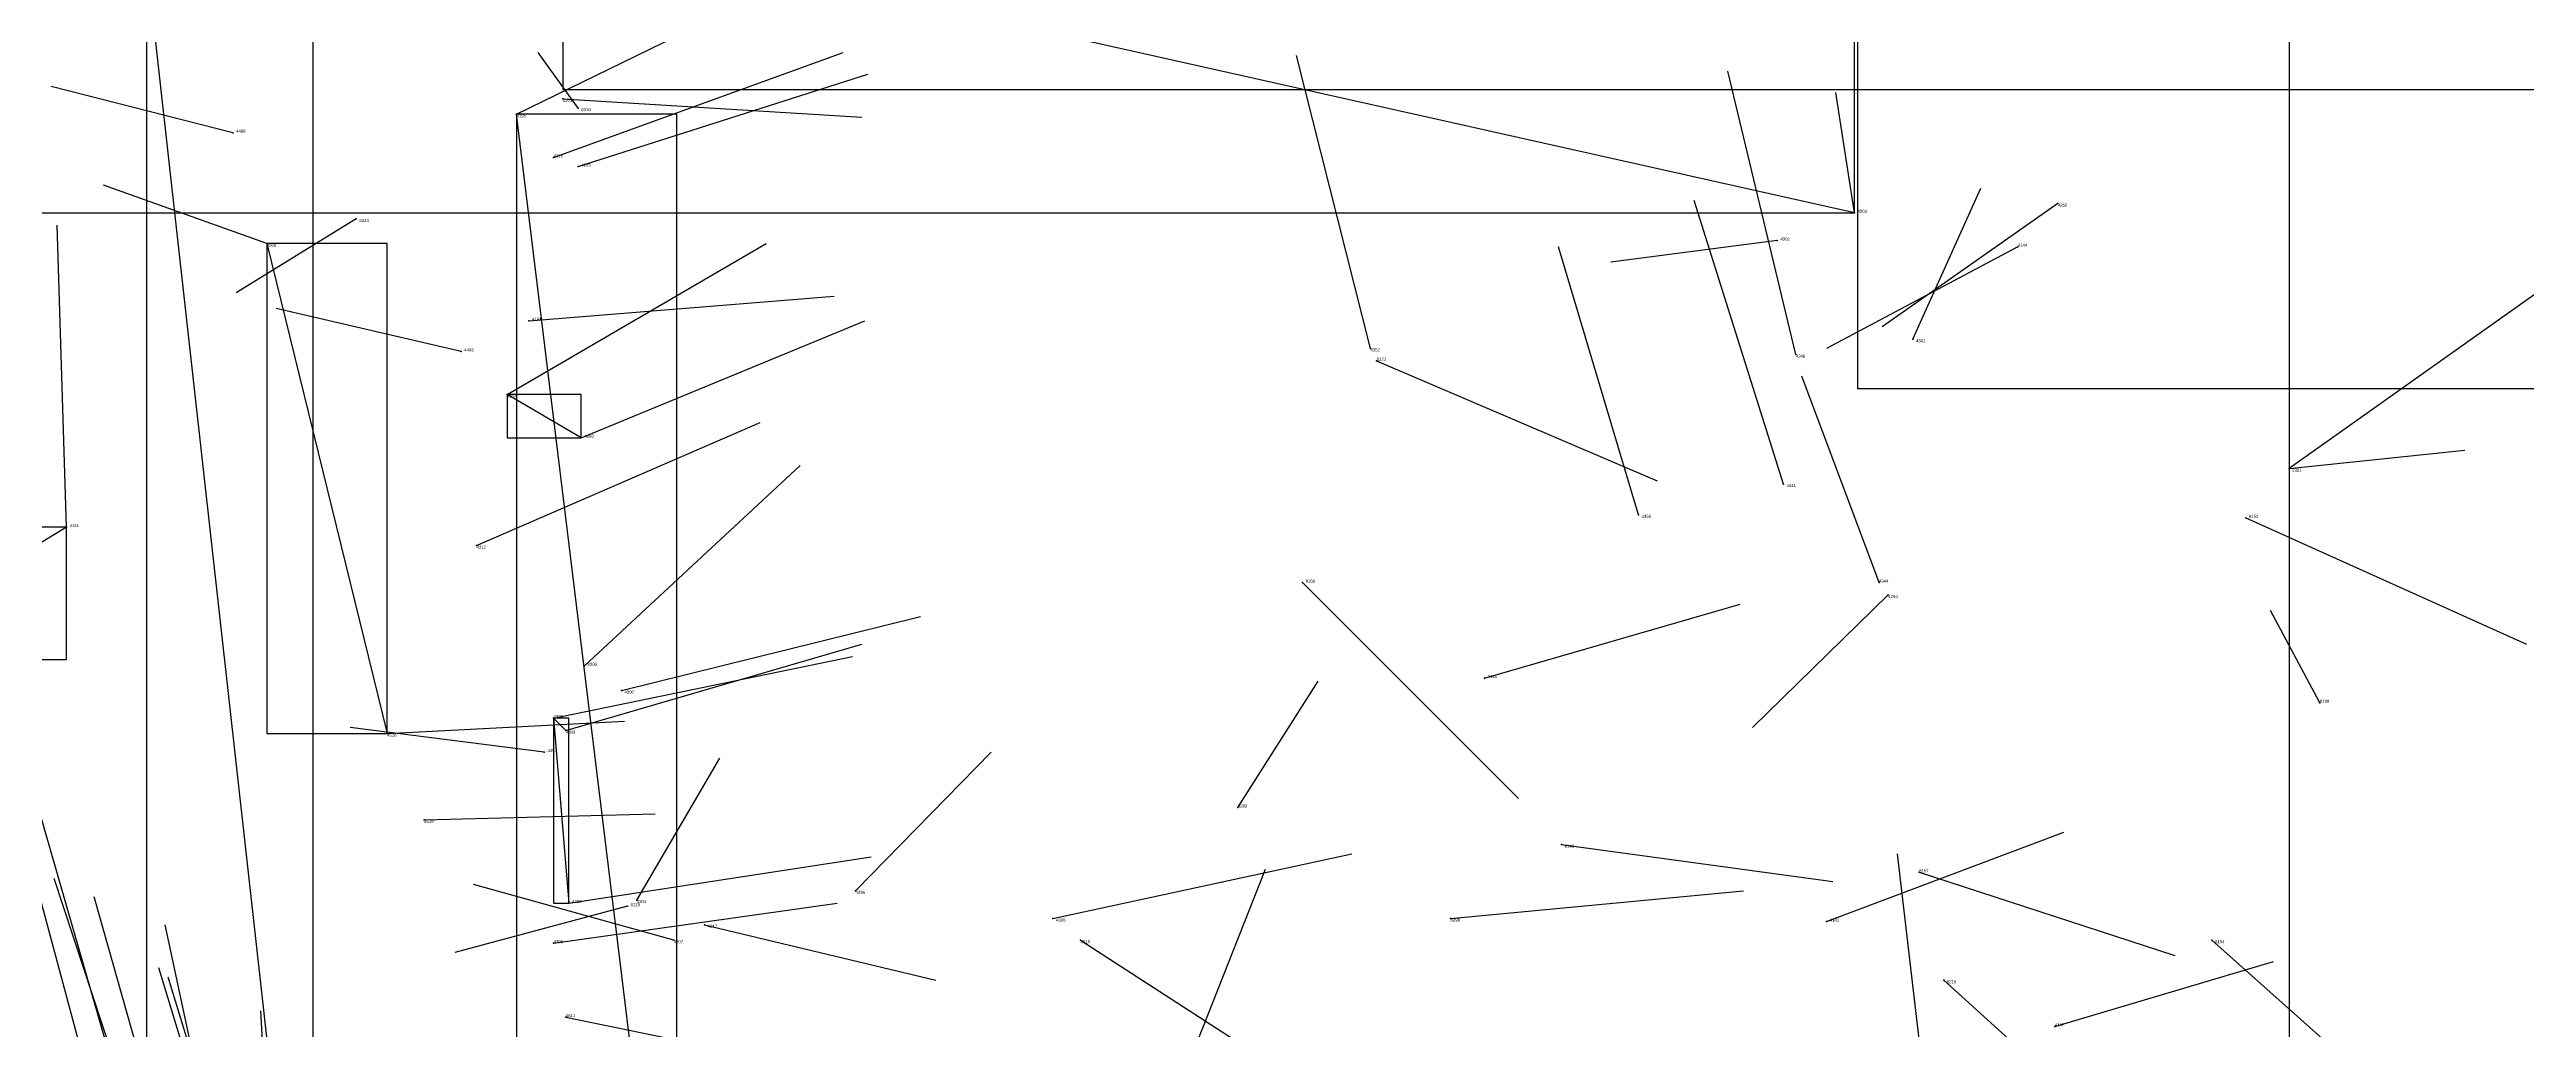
# Model space of a CAD drawing. Extents: x 59.1 to 70.8, y 600.3 to 605.1.
# Drawn here: x 65.019 to 65.823, y 603.175 to 603.493 of the extents above; entities that cross this region are included whole.
import ezdxf

# ---------------------------------------------------------------- set-up
doc = ezdxf.new("R2010")
doc.units = 0
for name, color, linetype in [('Clients', 3, 'CONTINUOUS'), ('Facilities', 3, 'CONTINUOUS'), ('Facilities_lines', 3, 'CONTINUOUS'), ('Min_max_boxes', 1, 'CONTINUOUS'), ('Normals', 1, 'CONTINUOUS'), ('Source_points', 5, 'CONTINUOUS'), ('Text', 3, 'CONTINUOUS')]:
    doc.layers.add(name, color=color, linetype=linetype)

msp = doc.modelspace()

# ---------------------------------------------------------------- linework, layer by layer
at = {"layer": 'Clients', "color": 5}
for p in [(65.171, 603.472, 455.996), (65.168, 603.381, 456.076), (65.746, 603.357, 449.607), (65.129, 603.271, 454.538), (65.187, 603.272, 456.189), (65.188, 603.216, 456.158)]:
    msp.add_point(p, dxfattribs=at)
at = {"layer": 'Facilities', "color": 3}
for p in [(65.186, 603.477, 455.796), (65.191, 603.474, 460.718), (65.079, 603.466, 454.454), (65.183, 603.458, 456.06), (65.191, 603.455, 455.958), (65.119, 603.438, 460.734), (65.605, 603.44, 456.238), (65.671, 603.443, 457.005), (65.09, 603.43, 454.438), (65.58, 603.431, 456.318), (65.658, 603.429, 457.064), (65.175, 603.405, 455.838), (65.624, 603.399, 456.243), (65.153, 603.395, 454.476), (65.448, 603.396, 458.229), (65.45, 603.392, 460.41), (65.586, 603.394, 458.395), (65.192, 603.367, 456.095), (65.582, 603.352, 458.381), (65.535, 603.342, 458.425), (65.025, 603.338, 457.594), (65.732, 603.341, 459.92), (65.158, 603.332, 456.187), (65.426, 603.32, 459.052), (65.613, 603.32, 458.335), (65.616, 603.316, 456.404), (65.193, 603.293, 460.582), (65.485, 603.289, 455.221), (65.205, 603.285, 456.122), (65.756, 603.281, 461.11), (65.183, 603.276, 456.26), (65.18, 603.265, 454.462), (65.405, 603.247, 456.402), (65.141, 603.243, 454.525), (65.51, 603.235, 461.194), (65.626, 603.226, 461.362), (65.207, 603.215, 462.316), (65.21, 603.217, 456.382), (65.281, 603.22, 456.422), (65.232, 603.209, 456.183), (65.345, 603.211, 456.362), (65.474, 603.211, 461.182), (65.596, 603.21, 455.12), (65.183, 603.203, 456.279), (65.222, 603.204, 456.267), (65.354, 603.204, 454.553), (65.721, 603.204, 459.645), (65.634, 603.191, 462.771), (65.187, 603.179, 454.507), (65.67, 603.176, 455.131)]:
    msp.add_point(p, dxfattribs=at)
at = {"layer": 'Facilities_lines', "color": 3}
for p, q in [((65.605, 603.44, 456.238), (64.931, 603.591, 456.1)), ((66.011, 603.545, 449.423), (65.746, 603.357, 449.607)), ((65.105, 603.038, 455.918), (65.051, 603.522, 455.83)), ((65.223, 603.046, 456.506), (65.171, 603.472, 455.996)), ((65.09, 603.43, 454.438), (65.129, 603.271, 454.538)), ((65.192, 603.367, 456.095), (65.168, 603.381, 456.076)), ((65.025, 603.338, 457.594), (64.954, 603.295, 457.479)), ((65.183, 603.276, 456.26), (65.187, 603.272, 456.189)), ((65.183, 603.276, 456.26), (65.188, 603.216, 456.158))]:
    msp.add_line(p, q, dxfattribs=at)
at = {"layer": 'Min_max_boxes', "color": 1}
for p, q in [((65.606, 604.277, 449.484), (65.606, 603.383, 449.484)), ((65.606, 604.277, 449.58), (65.606, 603.383, 449.58)), ((65.186, 603.808, 454.601), (65.186, 603.48, 454.601)), ((65.186, 603.808, 455.235), (65.186, 603.48, 455.235)), ((65.605, 603.44, 456.1), (65.605, 603.591, 456.1)), ((65.605, 603.44, 456.238), (65.605, 603.591, 456.238)), ((65.746, 603.545, 449.423), (65.746, 603.061, 449.423)), ((65.746, 603.545, 449.607), (65.746, 603.061, 449.607)), ((65.051, 603.522, 455.83), (65.051, 603.038, 455.83)), ((65.051, 603.522, 455.918), (65.051, 603.038, 455.918)), ((65.105, 603.038, 455.83), (65.105, 603.522, 455.83)), ((65.105, 603.038, 455.918), (65.105, 603.522, 455.918)), ((65.186, 603.48, 454.601), (65.876, 603.48, 454.601)), ((65.186, 603.48, 455.235), (65.876, 603.48, 455.235)), ((65.186, 603.48, 454.601), (65.186, 603.48, 455.235)), ((65.223, 603.472, 455.996), (65.171, 603.472, 455.996)), ((65.171, 603.472, 455.996), (65.171, 603.046, 455.996)), ((65.223, 603.472, 456.506), (65.171, 603.472, 456.506)), ((65.171, 603.472, 456.506), (65.171, 603.046, 456.506)), ((65.171, 603.472, 455.996), (65.171, 603.472, 456.506)), ((65.223, 603.046, 455.996), (65.223, 603.472, 455.996)), ((65.223, 603.046, 456.506), (65.223, 603.472, 456.506)), ((65.223, 603.472, 455.996), (65.223, 603.472, 456.506)), ((64.931, 603.44, 456.1), (65.605, 603.44, 456.1)), ((64.931, 603.44, 456.238), (65.605, 603.44, 456.238)), ((65.605, 603.44, 456.1), (65.605, 603.44, 456.238)), ((65.129, 603.43, 454.438), (65.09, 603.43, 454.438)), ((65.09, 603.43, 454.438), (65.09, 603.271, 454.438)), ((65.129, 603.43, 454.538), (65.09, 603.43, 454.538)), ((65.09, 603.43, 454.538), (65.09, 603.271, 454.538)), ((65.09, 603.43, 454.438), (65.09, 603.43, 454.538)), ((65.129, 603.271, 454.438), (65.129, 603.43, 454.438)), ((65.129, 603.271, 454.538), (65.129, 603.43, 454.538)), ((65.129, 603.43, 454.438), (65.129, 603.43, 454.538)), ((65.606, 603.383, 449.484), (65.915, 603.383, 449.484)), ((65.606, 603.383, 449.58), (65.915, 603.383, 449.58)), ((65.606, 603.383, 449.484), (65.606, 603.383, 449.58)), ((65.192, 603.381, 456.076), (65.168, 603.381, 456.076)), ((65.168, 603.381, 456.076), (65.168, 603.367, 456.076)), ((65.192, 603.381, 456.095), (65.168, 603.381, 456.095)), ((65.168, 603.381, 456.095), (65.168, 603.367, 456.095)), ((65.168, 603.381, 456.076), (65.168, 603.381, 456.095)), ((65.192, 603.367, 456.076), (65.192, 603.381, 456.076)), ((65.192, 603.367, 456.095), (65.192, 603.381, 456.095)), ((65.192, 603.381, 456.076), (65.192, 603.381, 456.095)), ((65.168, 603.367, 456.076), (65.192, 603.367, 456.076)), ((65.168, 603.367, 456.095), (65.192, 603.367, 456.095)), ((65.168, 603.367, 456.076), (65.168, 603.367, 456.095)), ((65.192, 603.367, 456.076), (65.192, 603.367, 456.095)), ((65.025, 603.338, 457.479), (64.954, 603.338, 457.479)), ((65.025, 603.338, 457.594), (64.954, 603.338, 457.594)), ((65.025, 603.295, 457.479), (65.025, 603.338, 457.479)), ((65.025, 603.295, 457.594), (65.025, 603.338, 457.594)), ((65.025, 603.338, 457.479), (65.025, 603.338, 457.594)), ((64.954, 603.295, 457.479), (65.025, 603.295, 457.479)), ((64.954, 603.295, 457.594), (65.025, 603.295, 457.594)), ((65.025, 603.295, 457.479), (65.025, 603.295, 457.594)), ((65.09, 603.271, 454.438), (65.129, 603.271, 454.438)), ((65.09, 603.271, 454.538), (65.129, 603.271, 454.538)), ((65.09, 603.271, 454.438), (65.09, 603.271, 454.538)), ((65.129, 603.271, 454.438), (65.129, 603.271, 454.538)), ((65.188, 603.276, 456.158), (65.183, 603.276, 456.158)), ((65.183, 603.276, 456.158), (65.183, 603.216, 456.158)), ((65.188, 603.276, 456.26), (65.183, 603.276, 456.26)), ((65.183, 603.276, 456.26), (65.183, 603.216, 456.26)), ((65.183, 603.276, 456.158), (65.183, 603.276, 456.26)), ((65.188, 603.216, 456.158), (65.188, 603.276, 456.158)), ((65.188, 603.216, 456.26), (65.188, 603.276, 456.26)), ((65.188, 603.276, 456.158), (65.188, 603.276, 456.26)), ((65.183, 603.216, 456.158), (65.188, 603.216, 456.158)), ((65.183, 603.216, 456.26), (65.188, 603.216, 456.26)), ((65.183, 603.216, 456.158), (65.183, 603.216, 456.26)), ((65.188, 603.216, 456.158), (65.188, 603.216, 456.26))]:
    msp.add_line(p, q, dxfattribs=at)
at = {"layer": 'Normals', "color": 1}
for p, q in [((65.171, 603.472, 455.996), (65.259, 603.515, 456.018)), ((65.191, 603.474, 460.718), (65.178, 603.492, 460.815)), ((65.183, 603.458, 456.06), (65.277, 603.492, 456.065)), ((65.448, 603.396, 458.229), (65.424, 603.491, 458.209)), ((65.079, 603.466, 454.454), (65.02, 603.481, 454.534)), ((65.191, 603.455, 455.958), (65.285, 603.485, 455.971)), ((65.586, 603.394, 458.395), (65.564, 603.486, 458.427)), ((65.605, 603.44, 456.238), (65.599, 603.479, 456.33)), ((65.186, 603.477, 455.796), (65.283, 603.471, 455.818)), ((65.09, 603.43, 454.438), (65.037, 603.449, 454.521)), ((65.624, 603.399, 456.243), (65.646, 603.448, 456.328)), ((65.119, 603.438, 460.734), (65.08, 603.414, 460.823)), ((65.582, 603.352, 458.381), (65.553, 603.444, 458.355)), ((65.671, 603.443, 457.005), (65.614, 603.403, 457.077)), ((65.025, 603.338, 457.594), (65.022, 603.436, 457.614)), ((65.168, 603.381, 456.076), (65.252, 603.43, 456.1)), ((65.58, 603.431, 456.318), (65.526, 603.424, 456.402)), ((65.535, 603.342, 458.425), (65.509, 603.429, 458.468)), ((65.658, 603.429, 457.064), (65.596, 603.396, 457.136)), ((65.153, 603.395, 454.476), (65.093, 603.409, 454.555)), ((65.175, 603.405, 455.838), (65.274, 603.413, 455.847)), ((65.192, 603.367, 456.095), (65.284, 603.405, 456.098)), ((65.45, 603.392, 460.41), (65.541, 603.353, 460.424)), ((65.613, 603.32, 458.335), (65.588, 603.387, 458.265)), ((65.158, 603.332, 456.187), (65.25, 603.372, 456.182)), ((65.193, 603.293, 460.582), (65.263, 603.358, 460.551)), ((65.746, 603.357, 449.607), (65.803, 603.363, 449.689)), ((65.732, 603.341, 459.92), (65.823, 603.3, 459.918)), ((65.426, 603.32, 459.052), (65.496, 603.25, 459.038)), ((65.485, 603.289, 455.221), (65.568, 603.313, 455.272)), ((65.616, 603.316, 456.404), (65.572, 603.273, 456.483)), ((65.756, 603.281, 461.11), (65.74, 603.311, 461.204)), ((65.205, 603.285, 456.122), (65.302, 603.309, 456.114)), ((65.183, 603.276, 456.26), (65.28, 603.296, 456.244)), ((65.187, 603.272, 456.189), (65.283, 603.3, 456.192)), ((65.405, 603.247, 456.402), (65.431, 603.288, 456.489)), ((65.18, 603.265, 454.462), (65.117, 603.273, 454.539)), ((65.129, 603.271, 454.538), (65.206, 603.275, 454.474)), ((65.029, 603.171, 458.54), (65.004, 603.264, 458.567)), ((65.21, 603.217, 456.382), (65.237, 603.263, 456.467)), ((65.281, 603.22, 456.422), (65.325, 603.265, 456.499)), ((65.04, 603.163, 458.625), (65.013, 603.257, 458.648)), ((65.141, 603.243, 454.525), (65.216, 603.245, 454.459)), ((65.596, 603.21, 455.12), (65.673, 603.239, 455.177)), ((65.188, 603.216, 456.158), (65.286, 603.231, 456.146)), ((65.345, 603.211, 456.362), (65.442, 603.232, 456.353)), ((65.51, 603.235, 461.194), (65.598, 603.223, 461.148)), ((65.63, 603.138, 458.296), (65.619, 603.232, 458.263)), ((65.051, 603.133, 458.344), (65.021, 603.224, 458.372)), ((65.222, 603.204, 456.267), (65.157, 603.222, 456.341)), ((65.378, 603.136, 457.708), (65.414, 603.227, 457.689)), ((65.626, 603.226, 461.362), (65.709, 603.199, 461.314)), ((65.06, 603.126, 458.412), (65.034, 603.218, 458.442)), ((65.207, 603.215, 462.316), (65.151, 603.2, 462.398)), ((65.183, 603.203, 456.279), (65.275, 603.216, 456.243)), ((65.474, 603.211, 461.182), (65.569, 603.22, 461.153)), ((65.078, 603.111, 463.099), (65.057, 603.209, 463.106)), ((65.232, 603.209, 456.183), (65.307, 603.191, 456.12)), ((65.354, 603.204, 454.553), (65.422, 603.16, 454.494)), ((65.67, 603.176, 455.131), (65.741, 603.197, 455.198)), ((65.721, 603.204, 459.645), (65.794, 603.139, 459.623)), ((65.083, 603.103, 458.548), (65.055, 603.195, 458.575)), ((65.086, 603.1, 458.62), (65.058, 603.192, 458.646)), ((65.634, 603.191, 462.771), (65.708, 603.124, 462.782)), ((65.093, 603.096, 462.201), (65.088, 603.181, 462.148)), ((65.187, 603.179, 454.507), (65.265, 603.163, 454.447))]:
    msp.add_line(p, q, dxfattribs=at)
at = {"layer": 'Source_points', "color": 5}
for p in [(65.171, 603.472, 455.996), (65.186, 603.477, 455.796), (65.191, 603.474, 460.718), (65.079, 603.466, 454.454), (65.183, 603.458, 456.06), (65.191, 603.455, 455.958), (65.119, 603.438, 460.734), (65.605, 603.44, 456.238), (65.671, 603.443, 457.005), (65.09, 603.43, 454.438), (65.58, 603.431, 456.318), (65.658, 603.429, 457.064), (65.175, 603.405, 455.838), (65.624, 603.399, 456.243), (65.153, 603.395, 454.476), (65.448, 603.396, 458.229), (65.45, 603.392, 460.41), (65.586, 603.394, 458.395), (65.168, 603.381, 456.076), (65.192, 603.367, 456.095), (65.582, 603.352, 458.381), (65.746, 603.357, 449.607), (65.535, 603.342, 458.425), (65.025, 603.338, 457.594), (65.732, 603.341, 459.92), (65.158, 603.332, 456.187), (65.426, 603.32, 459.052), (65.613, 603.32, 458.335), (65.616, 603.316, 456.404), (65.193, 603.293, 460.582), (65.485, 603.289, 455.221), (65.205, 603.285, 456.122), (65.756, 603.281, 461.11), (65.129, 603.271, 454.538), (65.183, 603.276, 456.26), (65.187, 603.272, 456.189), (65.18, 603.265, 454.462), (65.405, 603.247, 456.402), (65.141, 603.243, 454.525), (65.51, 603.235, 461.194), (65.626, 603.226, 461.362), (65.188, 603.216, 456.158), (65.207, 603.215, 462.316), (65.21, 603.217, 456.382), (65.281, 603.22, 456.422), (65.232, 603.209, 456.183), (65.345, 603.211, 456.362), (65.474, 603.211, 461.182), (65.596, 603.21, 455.12), (65.183, 603.203, 456.279), (65.222, 603.204, 456.267), (65.354, 603.204, 454.553), (65.721, 603.204, 459.645), (65.634, 603.191, 462.771), (65.187, 603.179, 454.507), (65.67, 603.176, 455.131)]:
    msp.add_point(p, dxfattribs=at)

# ---------------------------------------------------------------- texts
at = {"layer": 'Text', "color": 3}
for s, p in [('4195', (65.171, 603.471, 455.996)), ('4203', (65.186, 603.476, 455.796)), ('8318', (65.192, 603.473, 460.718)), ('4498', (65.08, 603.466, 454.454)), ('4316', (65.183, 603.458, 456.06)), ('4255', (65.192, 603.455, 455.958)), ('8324', (65.12, 603.437, 460.734)), ('4303', (65.606, 603.44, 456.238)), ('4252', (65.671, 603.442, 457.005)), ('4508', (65.09, 603.429, 454.438)), ('4302', (65.581, 603.431, 456.318)), ('4144', (65.658, 603.429, 457.064)), ('4191', (65.176, 603.405, 455.838)), ('4301', (65.625, 603.398, 456.243)), ('4493', (65.154, 603.395, 454.476)), ('4352', (65.448, 603.395, 458.229)), ('8323', (65.45, 603.392, 460.41)), ('4348', (65.586, 603.393, 458.395)), ('4314', (65.168, 603.38, 456.076)), ('4293', (65.193, 603.367, 456.095)), ('4341', (65.583, 603.351, 458.381)), ('2321', (65.747, 603.356, 449.607)), ('4350', (65.536, 603.341, 458.425)), ('8152', (65.733, 603.341, 459.92)), ('4151', (65.026, 603.338, 457.594)), ('4312', (65.158, 603.331, 456.187)), ('8160', (65.427, 603.32, 459.052)), ('4344', (65.613, 603.32, 458.335)), ('4294', (65.616, 603.315, 456.404)), ('8306', (65.194, 603.293, 460.582)), ('4145', (65.486, 603.289, 455.221)), ('4300', (65.206, 603.284, 456.122)), ('8199', (65.756, 603.281, 461.11)), ('4516', (65.129, 603.27, 454.538)), ('4305', (65.183, 603.276, 456.26)), ('4309', (65.187, 603.271, 456.189)), ('4491', (65.181, 603.265, 454.462)), ('4282', (65.405, 603.247, 456.402)), ('4519', (65.141, 603.242, 454.525)), ('8143', (65.511, 603.234, 461.194)), ('8167', (65.626, 603.226, 461.362)), ('4313', (65.189, 603.216, 456.158)), ('8120', (65.208, 603.215, 462.316)), ('4304', (65.21, 603.216, 456.382)), ('4296', (65.281, 603.219, 456.422)), ('4317', (65.233, 603.208, 456.183)), ('4306', (65.346, 603.21, 456.362)), ('8298', (65.474, 603.21, 461.182)), ('4141', (65.597, 603.21, 455.12)), ('4308', (65.183, 603.203, 456.279)), ('4307', (65.222, 603.203, 456.267)), ('4515', (65.354, 603.203, 454.553)), ('8154', (65.722, 603.203, 459.645)), ('8210', (65.635, 603.19, 462.771)), ('4511', (65.187, 603.179, 454.507)), ('4147', (65.67, 603.176, 455.131))]:
    msp.add_text(s, height=0.001, dxfattribs=at).set_placement(p)

doc.saveas('drawing.dxf')
